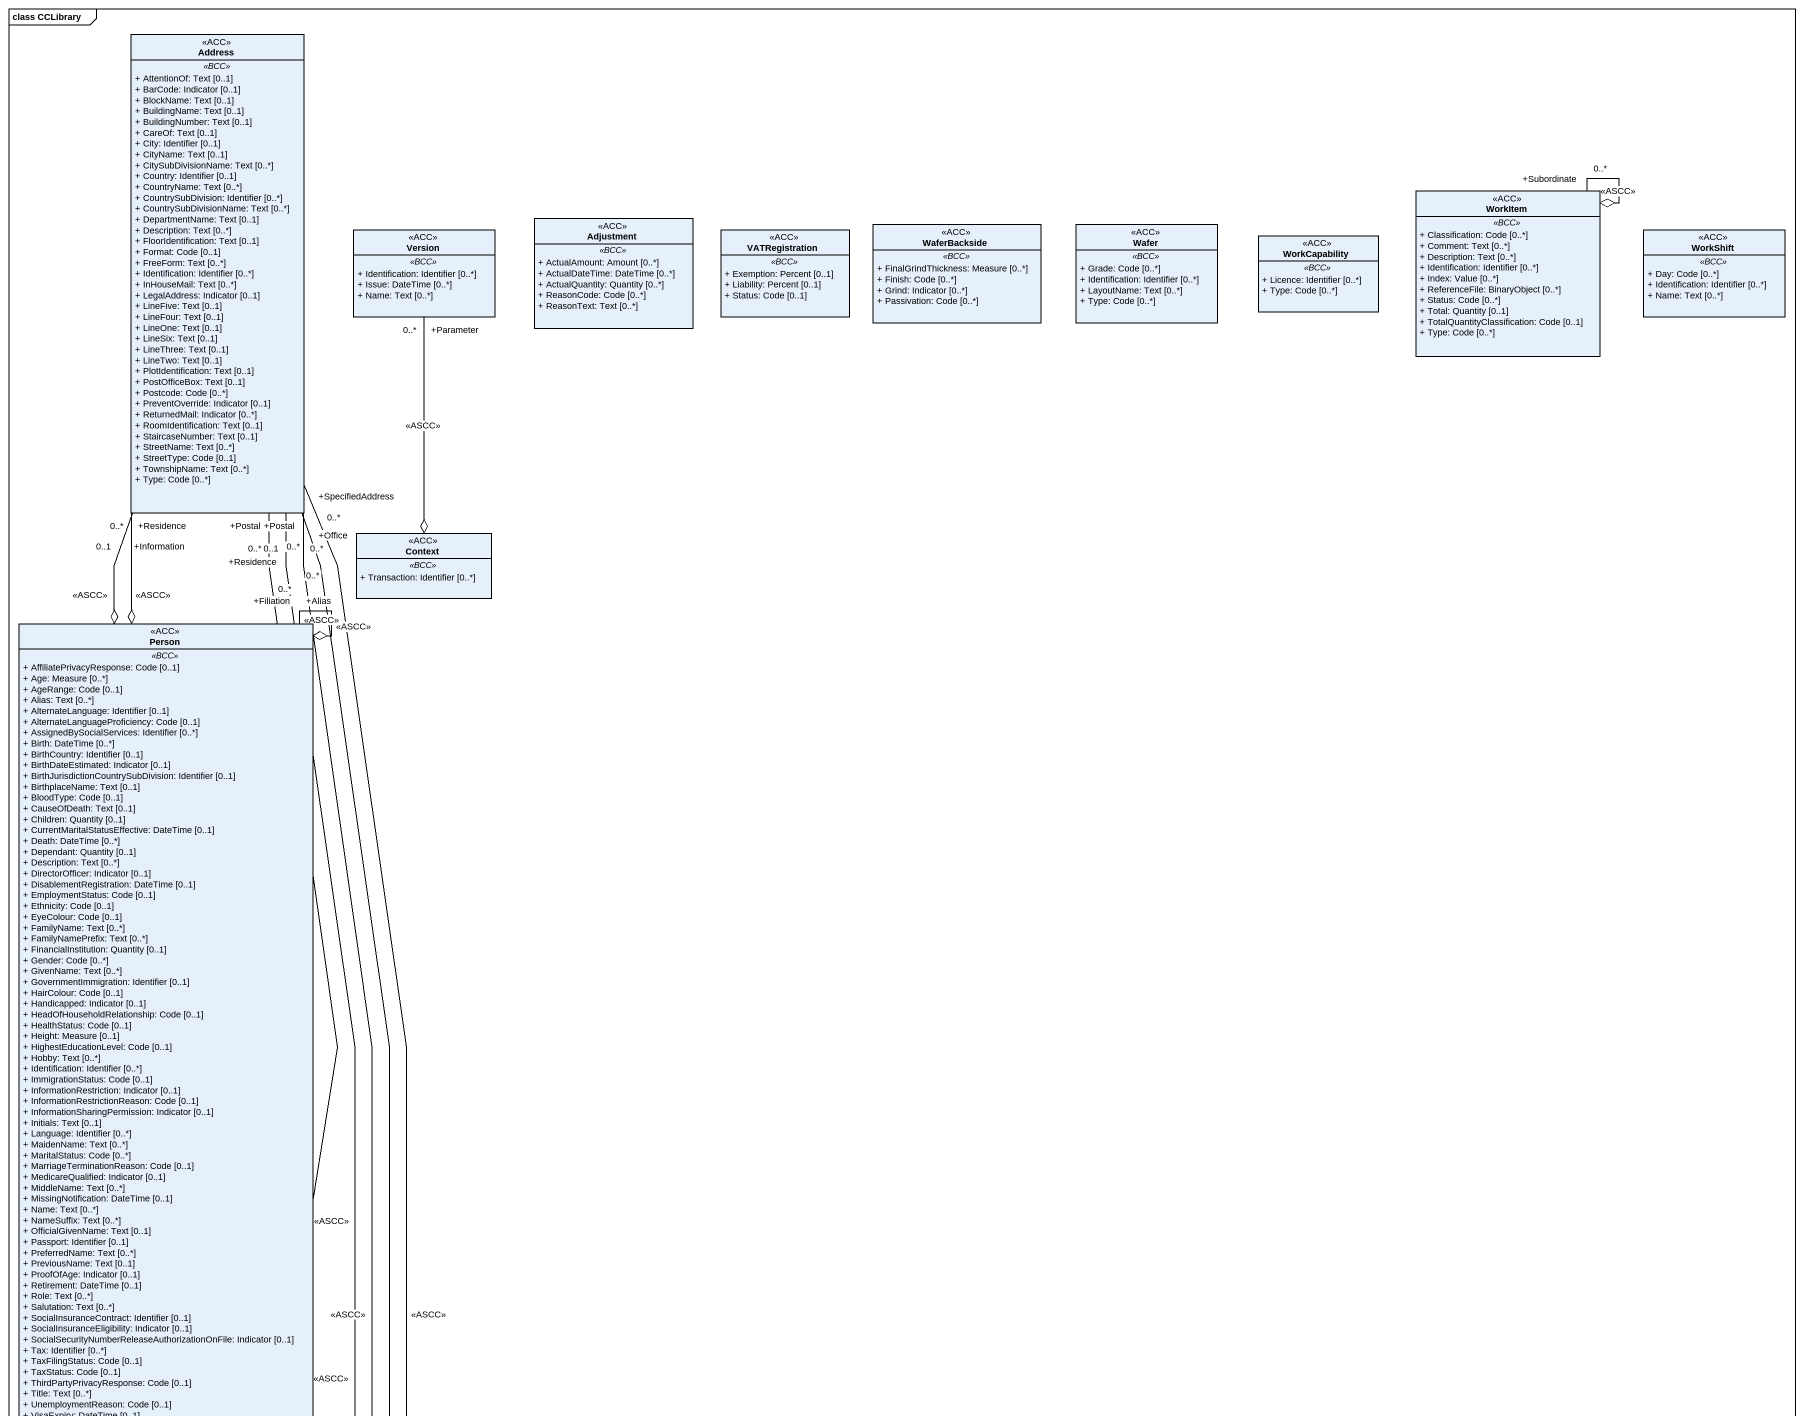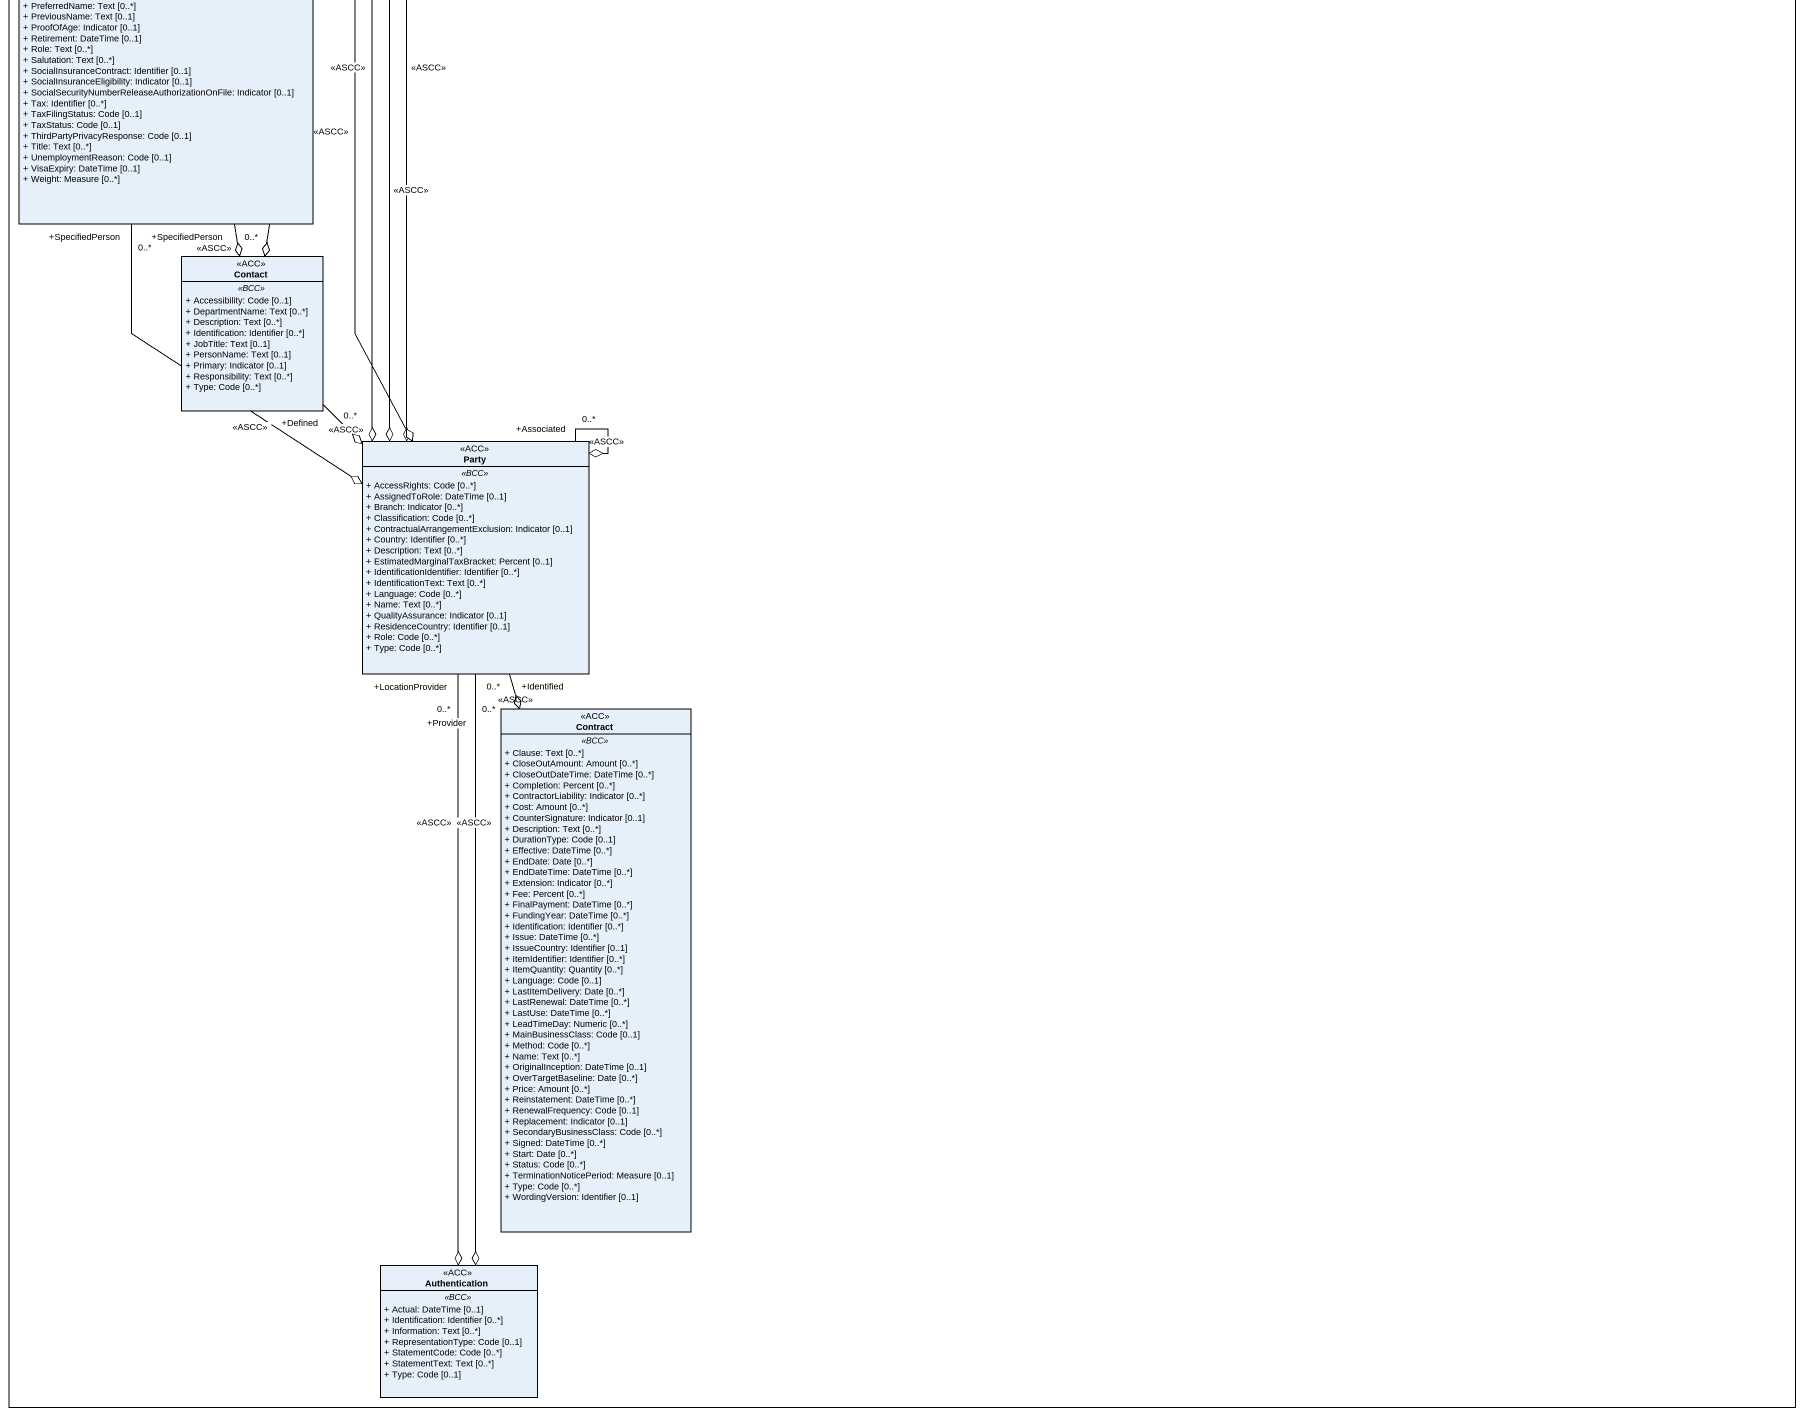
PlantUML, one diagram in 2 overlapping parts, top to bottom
@startuml
mainframe class CCLibrary
hide circle
hide empty members
skinparam classAttributeIconSize 0
class Address <<ACC>> {
  .. <<BCC>> ..
  + AttentionOf: Text [0..1]
  + BarCode: Indicator [0..1]
  + BlockName: Text [0..1]
  + BuildingName: Text [0..1]
  + BuildingNumber: Text [0..1]
  + CareOf: Text [0..1]
  + City: Identifier [0..1]
  + CityName: Text [0..1]
  + CitySubDivisionName: Text [0..*]
  + Country: Identifier [0..1]
  + CountryName: Text [0..*]
  + CountrySubDivision: Identifier [0..*]
  + CountrySubDivisionName: Text [0..*]
  + DepartmentName: Text [0..1]
  + Description: Text [0..*]
  + FloorIdentification: Text [0..1]
  + Format: Code [0..1]
  + FreeForm: Text [0..*]
  + Identification: Identifier [0..*]
  + InHouseMail: Text [0..*]
  + LegalAddress: Indicator [0..1]
  + LineFive: Text [0..1]
  + LineFour: Text [0..1]
  + LineOne: Text [0..1]
  + LineSix: Text [0..1]
  + LineThree: Text [0..1]
  + LineTwo: Text [0..1]
  + PlotIdentification: Text [0..1]
  + PostOfficeBox: Text [0..1]
  + Postcode: Code [0..*]
  + PreventOverride: Indicator [0..1]
  + ReturnedMail: Indicator [0..*]
  + RoomIdentification: Text [0..1]
  + StaircaseNumber: Text [0..1]
  + StreetName: Text [0..*]
  + StreetType: Code [0..1]
  + TownshipName: Text [0..*]
  + Type: Code [0..*]
}
class Adjustment <<ACC>> {
  .. <<BCC>> ..
  + ActualAmount: Amount [0..*]
  + ActualDateTime: DateTime [0..*]
  + ActualQuantity: Quantity [0..*]
  + ReasonCode: Code [0..*]
  + ReasonText: Text [0..*]
}
class WaferBackside <<ACC>> {
  .. <<BCC>> ..
  + FinalGrindThickness: Measure [0..*]
  + Finish: Code [0..*]
  + Grind: Indicator [0..*]
  + Passivation: Code [0..*]
}
class Wafer <<ACC>> {
  .. <<BCC>> ..
  + Grade: Code [0..*]
  + Identification: Identifier [0..*]
  + LayoutName: Text [0..*]
  + Type: Code [0..*]
}
class WorkItem <<ACC>> {
  .. <<BCC>> ..
  + Classification: Code [0..*]
  + Comment: Text [0..*]
  + Description: Text [0..*]
  + Identification: Identifier [0..*]
  + Index: Value [0..*]
  + ReferenceFile: BinaryObject [0..*]
  + Status: Code [0..*]
  + Total: Quantity [0..1]
  + TotalQuantityClassification: Code [0..1]
  + Type: Code [0..*]
}
class Version <<ACC>> {
  .. <<BCC>> ..
  + Identification: Identifier [0..*]
  + Issue: DateTime [0..*]
  + Name: Text [0..*]
}
class VATRegistration <<ACC>> {
  .. <<BCC>> ..
  + Exemption: Percent [0..1]
  + Liability: Percent [0..1]
  + Status: Code [0..1]
}
class WorkCapability <<ACC>> {
  .. <<BCC>> ..
  + Licence: Identifier [0..*]
  + Type: Code [0..*]
}
class WorkShift <<ACC>> {
  .. <<BCC>> ..
  + Day: Code [0..*]
  + Identification: Identifier [0..*]
  + Name: Text [0..*]
}
class Context <<ACC>> {
  .. <<BCC>> ..
  + Transaction: Identifier [0..*]
}
class "Person" as Person_ <<ACC>> {
  .. <<BCC>> ..
  + AffiliatePrivacyResponse: Code [0..1]
  + Age: Measure [0..*]
  + AgeRange: Code [0..1]
  + Alias: Text [0..*]
  + AlternateLanguage: Identifier [0..1]
  + AlternateLanguageProficiency: Code [0..1]
  + AssignedBySocialServices: Identifier [0..*]
  + Birth: DateTime [0..*]
  + BirthCountry: Identifier [0..1]
  + BirthDateEstimated: Indicator [0..1]
  + BirthJurisdictionCountrySubDivision: Identifier [0..1]
  + BirthplaceName: Text [0..1]
  + BloodType: Code [0..1]
  + CauseOfDeath: Text [0..1]
  + Children: Quantity [0..1]
  + CurrentMaritalStatusEffective: DateTime [0..1]
  + Death: DateTime [0..*]
  + Dependant: Quantity [0..1]
  + Description: Text [0..*]
  + DirectorOfficer: Indicator [0..1]
  + DisablementRegistration: DateTime [0..1]
  + EmploymentStatus: Code [0..1]
  + Ethnicity: Code [0..1]
  + EyeColour: Code [0..1]
  + FamilyName: Text [0..*]
  + FamilyNamePrefix: Text [0..*]
  + FinancialInstitution: Quantity [0..1]
  + Gender: Code [0..*]
  + GivenName: Text [0..*]
  + GovernmentImmigration: Identifier [0..1]
  + HairColour: Code [0..1]
  + Handicapped: Indicator [0..1]
  + HeadOfHouseholdRelationship: Code [0..1]
  + HealthStatus: Code [0..1]
  + Height: Measure [0..1]
  + HighestEducationLevel: Code [0..1]
  + Hobby: Text [0..*]
  + Identification: Identifier [0..*]
  + ImmigrationStatus: Code [0..1]
  + InformationRestriction: Indicator [0..1]
  + InformationRestrictionReason: Code [0..1]
  + InformationSharingPermission: Indicator [0..1]
  + Initials: Text [0..1]
  + Language: Identifier [0..*]
  + MaidenName: Text [0..*]
  + MaritalStatus: Code [0..*]
  + MarriageTerminationReason: Code [0..1]
  + MedicareQualified: Indicator [0..1]
  + MiddleName: Text [0..*]
  + MissingNotification: DateTime [0..1]
  + Name: Text [0..*]
  + NameSuffix: Text [0..*]
  + OfficialGivenName: Text [0..1]
  + Passport: Identifier [0..1]
  + PreferredName: Text [0..*]
  + PreviousName: Text [0..1]
  + ProofOfAge: Indicator [0..1]
  + Retirement: DateTime [0..1]
  + Role: Text [0..*]
  + Salutation: Text [0..*]
  + SocialInsuranceContract: Identifier [0..1]
  + SocialInsuranceEligibility: Indicator [0..1]
  + SocialSecurityNumberReleaseAuthorizationOnFile: Indicator [0..1]
  + Tax: Identifier [0..*]
  + TaxFilingStatus: Code [0..1]
  + TaxStatus: Code [0..1]
  + ThirdPartyPrivacyResponse: Code [0..1]
  + Title: Text [0..*]
  + UnemploymentReason: Code [0..1]
  + VisaExpiry: DateTime [0..1]
  + Weight: Measure [0..*]
}
class Contact <<ACC>> {
  .. <<BCC>> ..
  + Accessibility: Code [0..1]
  + DepartmentName: Text [0..*]
  + Description: Text [0..*]
  + Identification: Identifier [0..*]
  + JobTitle: Text [0..1]
  + PersonName: Text [0..1]
  + Primary: Indicator [0..1]
  + Responsibility: Text [0..*]
  + Type: Code [0..*]
}
class Party <<ACC>> {
  .. <<BCC>> ..
  + AccessRights: Code [0..*]
  + AssignedToRole: DateTime [0..1]
  + Branch: Indicator [0..*]
  + Classification: Code [0..*]
  + ContractualArrangementExclusion: Indicator [0..1]
  + Country: Identifier [0..*]
  + Description: Text [0..*]
  + EstimatedMarginalTaxBracket: Percent [0..1]
  + IdentificationIdentifier: Identifier [0..*]
  + IdentificationText: Text [0..*]
  + Language: Code [0..*]
  + Name: Text [0..*]
  + QualityAssurance: Indicator [0..1]
  + ResidenceCountry: Identifier [0..1]
  + Role: Code [0..*]
  + Type: Code [0..*]
}
class Contract <<ACC>> {
  .. <<BCC>> ..
  + Clause: Text [0..*]
  + CloseOutAmount: Amount [0..*]
  + CloseOutDateTime: DateTime [0..*]
  + Completion: Percent [0..*]
  + ContractorLiability: Indicator [0..*]
  + Cost: Amount [0..*]
  + CounterSignature: Indicator [0..1]
  + Description: Text [0..*]
  + DurationType: Code [0..1]
  + Effective: DateTime [0..*]
  + EndDate: Date [0..*]
  + EndDateTime: DateTime [0..*]
  + Extension: Indicator [0..*]
  + Fee: Percent [0..*]
  + FinalPayment: DateTime [0..*]
  + FundingYear: DateTime [0..*]
  + Identification: Identifier [0..*]
  + Issue: DateTime [0..*]
  + IssueCountry: Identifier [0..1]
  + ItemIdentifier: Identifier [0..*]
  + ItemQuantity: Quantity [0..*]
  + Language: Code [0..1]
  + LastItemDelivery: Date [0..*]
  + LastRenewal: DateTime [0..*]
  + LastUse: DateTime [0..*]
  + LeadTimeDay: Numeric [0..*]
  + MainBusinessClass: Code [0..1]
  + Method: Code [0..*]
  + Name: Text [0..*]
  + OriginalInception: DateTime [0..1]
  + OverTargetBaseline: Date [0..*]
  + Price: Amount [0..*]
  + Reinstatement: DateTime [0..*]
  + RenewalFrequency: Code [0..1]
  + Replacement: Indicator [0..1]
  + SecondaryBusinessClass: Code [0..*]
  + Signed: DateTime [0..*]
  + Start: Date [0..*]
  + Status: Code [0..*]
  + TerminationNoticePeriod: Measure [0..1]
  + Type: Code [0..*]
  + WordingVersion: Identifier [0..1]
}
class Authentication <<ACC>> {
  .. <<BCC>> ..
  + Actual: DateTime [0..1]
  + Identification: Identifier [0..*]
  + Information: Text [0..*]
  + RepresentationType: Code [0..1]
  + StatementCode: Code [0..*]
  + StatementText: Text [0..*]
  + Type: Code [0..1]
}
WorkItem o-- "+Subordinate\n0..*" WorkItem : <<ASCC>>
Context o-up- "+Parameter\n0..*" Version : <<ASCC>>
Person_ o-up- "+Residence\n0..*" Address : <<ASCC>>
Person_ o-up- "+Information\n0..1" Address : <<ASCC>>
Person_ o-- "+Alias\n0..*" Person_ : <<ASCC>>
Person_ o-- "+Filiation\n0..*" Person_ : <<ASCC>>
Contact o-up- "+Postal\n0..*" Address : <<ASCC>>
Contact o-up- "+SpecifiedPerson\n0..*" Person_ : <<ASCC>>
Party o-up- "+SpecifiedAddress\n0..*" Address : <<ASCC>>
Party o-up- "+Office\n0..*" Address : <<ASCC>>
Party o-up- "+Postal\n0..*" Address : <<ASCC>>
Party o-up- "+Residence\n0..1" Address : <<ASCC>>
Party o-up- "+SpecifiedPerson\n0..*" Person_ : <<ASCC>>
Party o-up- "+Defined\n0..*" Contact : <<ASCC>>
Party o-- "+Associated\n0..*" Party : <<ASCC>>
Contract o-up- "+Identified\n0..*" Party : <<ASCC>>
Authentication o-up- "+LocationProvider\n0..*" Party : <<ASCC>>
Authentication o-up- "+Provider\n0..*" Party : <<ASCC>>
@enduml
